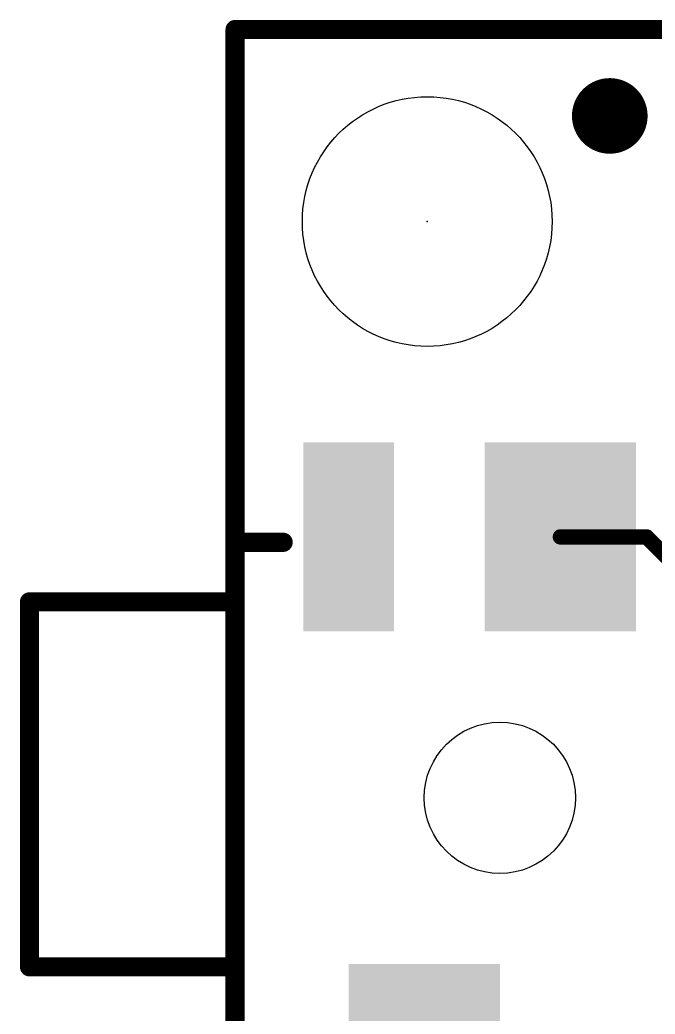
# Model space of a CAD drawing. Extents: x -2.8 to 25.5, y -2.5 to 56.
# Drawn here: x -2.84 to 5.55, y 42.86 to 56.01 of the extents above; entities that cross this region are included whole.
import ezdxf

# ---------------------------------------------------------------- set-up
doc = ezdxf.new("R2010")
doc.units = 0
for name, color, linetype in [('1', 12, 'CONTINUOUS'), ('16', 132, 'CONTINUOUS'), ('20', 53, 'CONTINUOUS'), ('23', 53, 'CONTINUOUS'), ('51', 53, 'CONTINUOUS')]:
    doc.layers.add(name, color=color, linetype=linetype)

# ---------------------------------------------------------------- blocks, each defined once
blk = doc.blocks.new('PIE')
at = {"const_width": 0.5}
blk.add_lwpolyline([(0, -0.25, 1), (0, 0.25, 1), (0, -0.25)], format="xyb", dxfattribs=at)
blk = doc.blocks.new('RECT')
blk.add_solid([(-0.5, -0.5), (0.5, -0.5), (-0.5, 0.5), (0.5, 0.5)])

msp = doc.modelspace()

# ---------------------------------------------------------------- linework, layer by layer
at = {"layer": '1'}
for points, const_width in [([(0, 0), (0, 55.88)], 0.254), ([(0, 55.88), (25.4, 55.88)], 0.254), ([(5.44, 49.17), (4.3, 49.17)], 0.2032), ([(7.62, 46.99), (5.44, 49.17)], 0.2032)]:
    msp.add_lwpolyline(points, dxfattribs=dict(at, const_width=const_width))
for points, const_width in [([(0.0635, 55.88, 1), (-0.0635, 55.88)], 0.127), ([(0, 55.9435, 1), (0, 55.8165)], 0.127), ([(4.3, 49.2208, 1), (4.3, 49.1192)], 0.1016), ([(5.4759, 49.2059, 1), (5.4041, 49.1341)], 0.1016), ([(5.44, 49.1192, 1), (5.44, 49.2208)], 0.1016)]:
    msp.add_lwpolyline(points, format="xyb", dxfattribs=dict(at, const_width=const_width))
at = {"layer": '16', "const_width": 0.254}
for points in [[(0, 0), (0, 55.88)], [(0, 55.88), (25.4, 55.88)]]:
    msp.add_lwpolyline(points, dxfattribs=at)
at = {"layer": '16', "const_width": 0.127}
for points in [[(0.0635, 55.88, 1), (-0.0635, 55.88)], [(0, 55.9435, 1), (0, 55.8165)]]:
    msp.add_lwpolyline(points, format="xyb", dxfattribs=at)
at = {"layer": '20', "const_width": 0.254}
for points in [[(0, 0), (0, 55.88)], [(0, 55.88), (25.4, 55.88)]]:
    msp.add_lwpolyline(points, dxfattribs=at)
at = {"layer": '20', "const_width": 0.127}
for points in [[(0.0635, 55.88, 1), (-0.0635, 55.88)], [(0, 55.9435, 1), (0, 55.8165)]]:
    msp.add_lwpolyline(points, format="xyb", dxfattribs=at)
at = {"layer": '20'}
for centre, radius in [((2.54, 53.34), 1.651), ((3.5, 45.72), 1)]:
    msp.add_circle(centre, radius, dxfattribs=at)
at = {"layer": '23'}
for p in [(4.953, 54.737), (2.54, 53.34), (0, 45.72)]:
    msp.add_point(p, dxfattribs=at)
at = {"layer": '51', "const_width": 0.254}
for points in [[(0.635, 49.0982), (0, 49.0982)], [(0, 49.0982), (0, 43.4848)], [(-0.1524, 48.3108), (-2.7178, 48.3108)], [(-2.7178, 48.3108), (-2.7178, 43.4848)], [(-2.7178, 43.4848), (0, 43.4848)], [(0, 43.4848), (0, 42.4942)]]:
    msp.add_lwpolyline(points, dxfattribs=at)
at = {"layer": '51', "const_width": 0.127}
for points in [[(0, 49.1617, 1), (0, 49.0347)], [(0.0635, 49.0982, 1), (-0.0635, 49.0982)], [(0.635, 49.0347, 1), (0.635, 49.1617)], [(-2.7178, 48.3743, 1), (-2.7178, 48.2473)], [(-2.6543, 48.3108, 1), (-2.7813, 48.3108)], [(-0.1524, 48.2473, 1), (-0.1524, 48.3743)], [(-2.7178, 43.5483, 1), (-2.7178, 43.4213)], [(-2.7813, 43.4848, 1), (-2.6543, 43.4848)], [(0.0635, 43.4848, 1), (-0.0635, 43.4848)], [(-0.0635, 43.4848, 1), (0.0635, 43.4848)], [(0, 43.4213, 1), (0, 43.5483)]]:
    msp.add_lwpolyline(points, format="xyb", dxfattribs=at)

# ---------------------------------------------------------------- block references
at = {"layer": '1'}
msp.add_blockref('PIE', (4.953, 54.737), dxfattribs=at)
at = {"layer": '1', "xscale": 1.2, "yscale": 2.5, "rotation": 180}
msp.add_blockref('RECT', (1.5, 49.17), dxfattribs=at)
at = {"layer": '1', "xscale": 2, "yscale": 2.5}
for p in [(4.3, 49.17), (2.5, 42.27)]:
    msp.add_blockref('RECT', p, dxfattribs=at)

doc.saveas('drawing.dxf')
